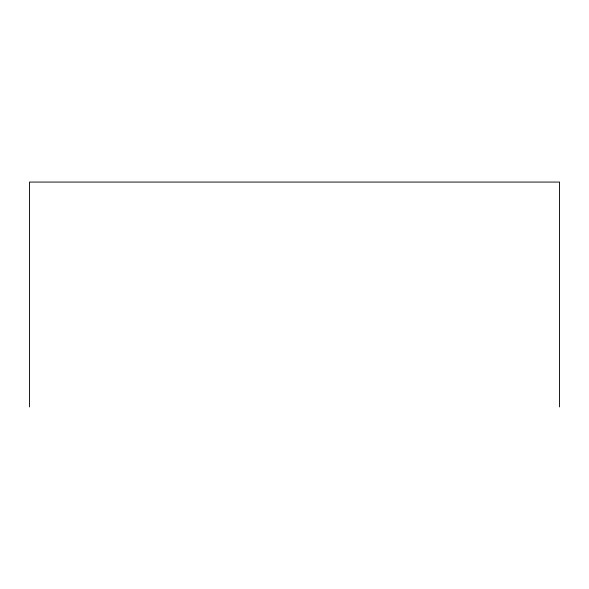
<?xml version="1.0" encoding="UTF-8"?>
<svg xmlns="http://www.w3.org/2000/svg" width="589" height="589" viewBox="0 0 589 589"><rect width="100%" height="100%" fill="white"/><g stroke="black" fill="none" stroke-linecap="round" stroke-linejoin="round"><path stroke-width="0.88" d="M559.55 406.933L559.55 182.067L29.45 182.067L29.45 406.933"/></g></svg>
